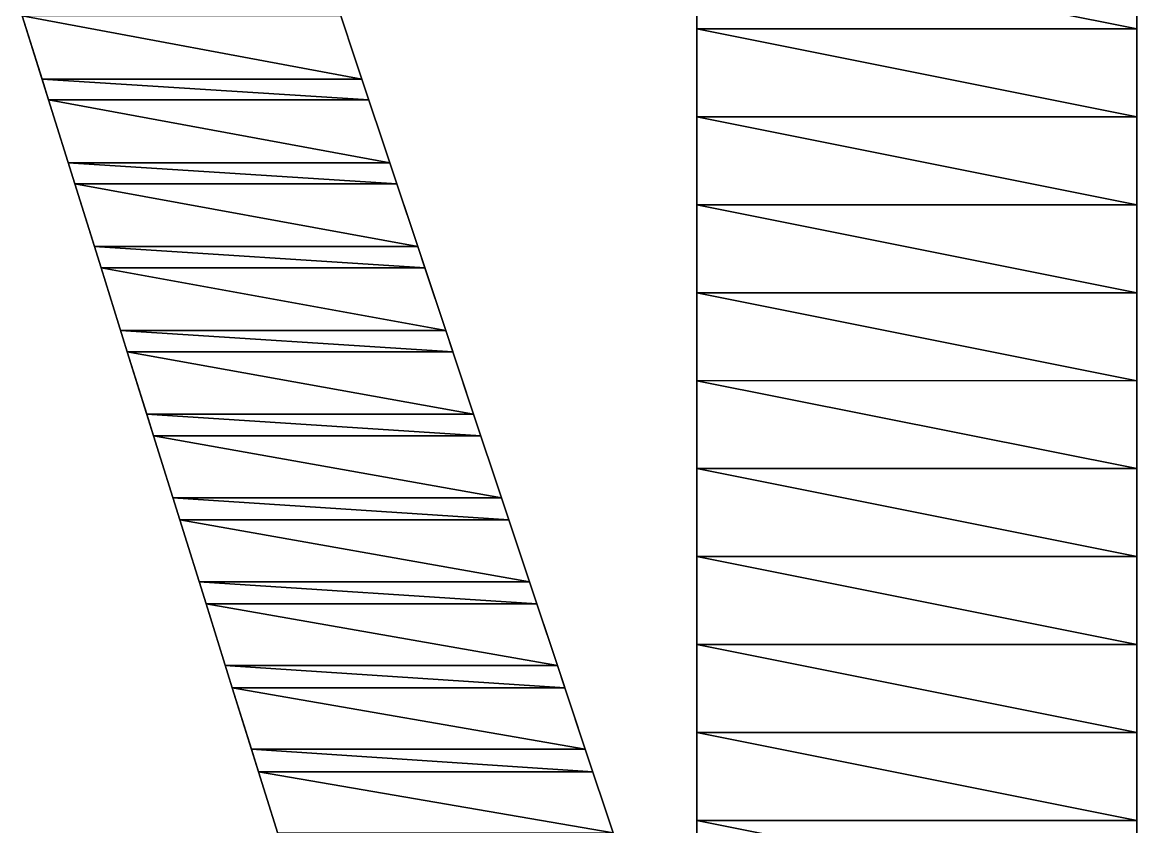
# Model space of a CAD drawing. Header units: metres. Extents: x -339 to -255, y -236 to -200.
# Drawn here: x -316.67 to -304, y -227.07 to -217.93 of the extents above; entities that cross this region are included whole.
import ezdxf

# ---------------------------------------------------------------- set-up
doc = ezdxf.new("R2010")
doc.units = ezdxf.units.M

msp = doc.modelspace()

# ---------------------------------------------------------------- linework, layer by layer
for points in [[(-309, -217, -346.41016), (-304, -218, -346.41016), (-304, -217, -346.41016), (-303.9999, -216.9999, -346.41006)], [(-309, -217, -366.41016), (-304, -218, -366.41016), (-304, -217, -366.41016), (-303.9999, -216.9999, -366.41006)], [(-309, -217, -366.41016), (-309, -218, -366.41016), (-309, -217, -346.41016), (-308.9999, -216.9999, -346.41006)], [(-309, -218, -366.41016), (-309, -217, -366.41016), (-309, -217, -346.41016), (-308.9999, -216.9999, -346.41006)], [(-304, -218, -346.41016), (-309, -217, -346.41016), (-309, -218, -346.41016), (-308.9999, -217.9999, -346.41006)], [(-304, -218, -366.41016), (-309, -217, -366.41016), (-309, -218, -366.41016), (-308.9999, -217.9999, -366.41006)], [(-309, -217, -346.41016), (-309, -218, -346.41016), (-309, -218, -366.41016), (-308.9999, -217.9999, -366.41006)], [(-309, -218, -346.41016), (-309, -217, -346.41016), (-309, -218, -346.41016), (-308.9999, -217.9999, -346.41006)], [(-304, -218, -366.41016), (-304, -218, -346.41016), (-304, -217, -366.41016), (-303.9999, -216.9999, -366.41006)], [(-304, -218, -346.41016), (-304, -217, -366.41016), (-304, -217, -346.41016), (-303.9999, -216.9999, -346.41006)], [(-304, -217, -366.41016), (-304, -218, -346.41016), (-304, -218, -366.41016), (-303.9999, -217.9999, -366.41006)], [(-304, -217, -346.41016), (-304, -217, -346.41016), (-304, -218, -346.41016), (-303.9999, -217.9999, -346.41006)], [(-312.80954, -218.57143, -346.41016), (-313.12698, -217.61905, -346.41016), (-313.12698, -217.61905, -366.41016), (-313.1269, -217.61894, -366.41006)], [(-313.12698, -217.61905, -346.41016), (-312.80954, -218.57143, -346.41016), (-313.12698, -217.61905, -346.41016), (-313.1269, -217.61894, -346.41006)], [(-312.80954, -218.57143, -366.41016), (-313.12698, -217.61905, -366.41016), (-312.80954, -218.57143, -346.41016), (-312.80945, -218.57132, -346.41006)], [(-313.12698, -217.61905, -366.41016), (-312.80954, -218.57143, -366.41016), (-312.80954, -218.57143, -346.41016), (-312.80945, -218.57132, -346.41006)], [(-316.67163, -217.85074, -346.41016), (-312.80954, -218.57143, -346.41016), (-313.04977, -217.85074, -346.41016), (-313.04968, -217.85063, -346.41006)], [(-316.67163, -217.85074, -366.41016), (-312.80954, -218.57143, -366.41016), (-313.04977, -217.85074, -366.41016), (-313.04968, -217.85063, -366.41006)], [(-316.67163, -217.85074, -366.41016), (-316.37314, -218.80597, -366.41016), (-316.67163, -217.85074, -346.41016), (-316.67154, -217.85063, -346.41006)], [(-316.37314, -218.80597, -366.41016), (-316.67163, -217.85074, -366.41016), (-316.67163, -217.85074, -346.41016), (-316.67154, -217.85063, -346.41006)], [(-312.80954, -218.57143, -346.41016), (-316.67163, -217.85074, -346.41016), (-316.4464, -218.57143, -346.41016), (-316.44632, -218.57132, -346.41006)], [(-312.80954, -218.57143, -366.41016), (-316.67163, -217.85074, -366.41016), (-316.4464, -218.57143, -366.41016), (-316.44632, -218.57132, -366.41006)], [(-316.67163, -217.85074, -346.41016), (-316.37314, -218.80597, -346.41016), (-316.37314, -218.80597, -366.41016), (-316.37305, -218.80586, -366.41006)], [(-316.37314, -218.80597, -346.41016), (-316.67163, -217.85074, -346.41016), (-316.37314, -218.80597, -346.41016), (-316.37305, -218.80586, -346.41006)], [(-309, -218, -346.41016), (-304, -219, -346.41016), (-304, -218, -346.41016), (-303.9999, -217.9999, -346.41006)], [(-309, -218, -366.41016), (-304, -219, -366.41016), (-304, -218, -366.41016), (-303.9999, -217.9999, -366.41006)], [(-309, -218, -346.41016), (-309, -218, -366.41016), (-309, -218, -346.41016), (-308.9999, -217.9999, -346.41006)], [(-309, -219, -366.41016), (-309, -218, -346.41016), (-309, -218, -366.41016), (-308.9999, -217.9999, -366.41006)], [(-309, -219, -346.41016), (-309, -219, -346.41016), (-309, -218, -346.41016), (-308.9999, -217.9999, -346.41006)], [(-304, -219, -346.41016), (-309, -218, -346.41016), (-309, -219, -346.41016), (-308.9999, -218.9999, -346.41006)], [(-304, -219, -366.41016), (-309, -218, -366.41016), (-309, -219, -366.41016), (-308.9999, -218.9999, -366.41006)], [(-309, -218, -366.41016), (-309, -218, -346.41016), (-309, -219, -366.41016), (-308.9999, -218.9999, -366.41006)], [(-309, -218, -346.41016), (-309, -219, -366.41016), (-309, -219, -346.41016), (-308.9999, -218.9999, -346.41006)], [(-304, -219, -346.41016), (-304, -218, -346.41016), (-304, -218, -366.41016), (-303.9999, -217.9999, -366.41006)], [(-304, -218, -346.41016), (-304, -219, -346.41016), (-304, -218, -346.41016), (-303.9999, -217.9999, -346.41006)], [(-304, -218, -346.41016), (-304, -218, -366.41016), (-304, -218, -346.41016), (-303.9999, -217.9999, -346.41006)], [(-304, -219, -366.41016), (-304, -218, -366.41016), (-304, -219, -346.41016), (-303.9999, -218.9999, -346.41006)], [(-304, -218, -366.41016), (-304, -219, -366.41016), (-304, -219, -346.41016), (-303.9999, -218.9999, -346.41006)], [(-316.4464, -218.57143, -346.41016), (-312.73135, -218.80597, -346.41016), (-312.80954, -218.57143, -346.41016), (-312.80945, -218.57132, -346.41006)], [(-316.4464, -218.57143, -366.41016), (-312.73135, -218.80597, -366.41016), (-312.80954, -218.57143, -366.41016), (-312.80945, -218.57132, -366.41006)], [(-312.73135, -218.80597, -346.41016), (-316.4464, -218.57143, -346.41016), (-316.37314, -218.80597, -346.41016), (-316.37305, -218.80586, -346.41006)], [(-312.73135, -218.80597, -366.41016), (-316.4464, -218.57143, -366.41016), (-316.37314, -218.80597, -366.41016), (-316.37305, -218.80586, -366.41006)], [(-312.49207, -219.5238, -366.41016), (-312.49207, -219.5238, -346.41016), (-312.80954, -218.57143, -366.41016), (-312.80945, -218.57132, -366.41006)], [(-312.49207, -219.5238, -346.41016), (-312.80954, -218.57143, -366.41016), (-312.80954, -218.57143, -346.41016), (-312.80945, -218.57132, -346.41006)], [(-312.80954, -218.57143, -346.41016), (-312.80954, -218.57143, -346.41016), (-312.80954, -218.57143, -366.41016), (-312.80945, -218.57132, -366.41006)], [(-312.80954, -218.57143, -366.41016), (-312.49207, -219.5238, -346.41016), (-312.49207, -219.5238, -366.41016), (-312.49197, -219.5237, -366.41006)], [(-312.80954, -218.57143, -346.41016), (-312.80954, -218.57143, -346.41016), (-312.49207, -219.5238, -346.41016), (-312.49197, -219.5237, -346.41006)], [(-316.37314, -218.80597, -346.41016), (-312.49207, -219.5238, -346.41016), (-312.73135, -218.80597, -346.41016), (-312.73126, -218.80586, -346.41006)], [(-316.37314, -218.80597, -366.41016), (-312.49207, -219.5238, -366.41016), (-312.73135, -218.80597, -366.41016), (-312.73126, -218.80586, -366.41006)], [(-316.37314, -218.80597, -346.41016), (-316.37314, -218.80597, -366.41016), (-316.37314, -218.80597, -346.41016), (-316.37305, -218.80586, -346.41006)], [(-316.07462, -219.76118, -366.41016), (-316.37314, -218.80597, -346.41016), (-316.37314, -218.80597, -366.41016), (-316.37305, -218.80586, -366.41006)], [(-316.07462, -219.76118, -346.41016), (-316.07462, -219.76118, -346.41016), (-316.37314, -218.80597, -346.41016), (-316.37305, -218.80586, -346.41006)], [(-312.49207, -219.5238, -346.41016), (-316.37314, -218.80597, -346.41016), (-316.1488, -219.5238, -346.41016), (-316.1487, -219.5237, -346.41006)], [(-312.49207, -219.5238, -366.41016), (-316.37314, -218.80597, -366.41016), (-316.1488, -219.5238, -366.41016), (-316.1487, -219.5237, -366.41006)], [(-316.37314, -218.80597, -366.41016), (-316.37314, -218.80597, -346.41016), (-316.07462, -219.76118, -366.41016), (-316.07452, -219.76108, -366.41006)], [(-316.37314, -218.80597, -346.41016), (-316.07462, -219.76118, -366.41016), (-316.07462, -219.76118, -346.41016), (-316.07452, -219.76108, -346.41006)], [(-309, -219, -346.41016), (-304, -220, -346.41016), (-304, -219, -346.41016), (-303.9999, -218.9999, -346.41006)], [(-309, -219, -366.41016), (-304, -220, -366.41016), (-304, -219, -366.41016), (-303.9999, -218.9999, -366.41006)], [(-309, -219, -346.41016), (-309, -219, -346.41016), (-309, -219, -366.41016), (-308.9999, -218.9999, -366.41006)], [(-309, -219, -366.41016), (-309, -220, -366.41016), (-309, -219, -346.41016), (-308.9999, -218.9999, -346.41006)], [(-309, -220, -366.41016), (-309, -219, -366.41016), (-309, -219, -346.41016), (-308.9999, -218.9999, -346.41006)], [(-304, -220, -346.41016), (-309, -219, -346.41016), (-309, -220, -346.41016), (-308.9999, -219.9999, -346.41006)], [(-304, -220, -366.41016), (-309, -219, -366.41016), (-309, -220, -366.41016), (-308.9999, -219.9999, -366.41006)], [(-309, -219, -346.41016), (-309, -220, -346.41016), (-309, -220, -366.41016), (-308.9999, -219.9999, -366.41006)], [(-309, -220, -346.41016), (-309, -219, -346.41016), (-309, -220, -346.41016), (-308.9999, -219.9999, -346.41006)], [(-304, -220, -366.41016), (-304, -220, -346.41016), (-304, -219, -366.41016), (-303.9999, -218.9999, -366.41006)], [(-304, -220, -346.41016), (-304, -219, -366.41016), (-304, -219, -346.41016), (-303.9999, -218.9999, -346.41006)], [(-304, -219, -346.41016), (-304, -219, -346.41016), (-304, -219, -366.41016), (-303.9999, -218.9999, -366.41006)], [(-304, -219, -366.41016), (-304, -220, -346.41016), (-304, -220, -366.41016), (-303.9999, -219.9999, -366.41006)], [(-304, -219, -346.41016), (-304, -219, -346.41016), (-304, -220, -346.41016), (-303.9999, -219.9999, -346.41006)], [(-316.1488, -219.5238, -346.41016), (-312.41293, -219.76118, -346.41016), (-312.49207, -219.5238, -346.41016), (-312.49197, -219.5237, -346.41006)], [(-316.1488, -219.5238, -366.41016), (-312.41293, -219.76118, -366.41016), (-312.49207, -219.5238, -366.41016), (-312.49197, -219.5237, -366.41006)], [(-312.41293, -219.76118, -346.41016), (-316.1488, -219.5238, -346.41016), (-316.07462, -219.76118, -346.41016), (-316.07452, -219.76108, -346.41006)], [(-312.41293, -219.76118, -366.41016), (-316.1488, -219.5238, -366.41016), (-316.07462, -219.76118, -366.41016), (-316.07452, -219.76108, -366.41006)], [(-312.17462, -220.4762, -346.41016), (-312.49207, -219.5238, -346.41016), (-312.49207, -219.5238, -366.41016), (-312.49197, -219.5237, -366.41006)], [(-312.49207, -219.5238, -346.41016), (-312.17462, -220.4762, -346.41016), (-312.49207, -219.5238, -346.41016), (-312.49197, -219.5237, -346.41006)], [(-312.49207, -219.5238, -346.41016), (-312.49207, -219.5238, -366.41016), (-312.49207, -219.5238, -346.41016), (-312.49197, -219.5237, -346.41006)], [(-312.17462, -220.4762, -366.41016), (-312.49207, -219.5238, -366.41016), (-312.17462, -220.4762, -346.41016), (-312.17453, -220.47609, -346.41006)], [(-312.49207, -219.5238, -366.41016), (-312.17462, -220.4762, -366.41016), (-312.17462, -220.4762, -346.41016), (-312.17453, -220.47609, -346.41006)], [(-316.07462, -219.76118, -346.41016), (-312.17462, -220.4762, -346.41016), (-312.41293, -219.76118, -346.41016), (-312.41284, -219.76108, -346.41006)], [(-316.07462, -219.76118, -366.41016), (-312.17462, -220.4762, -366.41016), (-312.41293, -219.76118, -366.41016), (-312.41284, -219.76108, -366.41006)], [(-316.07462, -219.76118, -346.41016), (-316.07462, -219.76118, -346.41016), (-316.07462, -219.76118, -366.41016), (-316.07452, -219.76108, -366.41006)], [(-316.07462, -219.76118, -366.41016), (-315.77612, -220.7164, -366.41016), (-316.07462, -219.76118, -346.41016), (-316.07452, -219.76108, -346.41006)], [(-315.77612, -220.7164, -366.41016), (-316.07462, -219.76118, -366.41016), (-316.07462, -219.76118, -346.41016), (-316.07452, -219.76108, -346.41006)], [(-312.17462, -220.4762, -346.41016), (-316.07462, -219.76118, -346.41016), (-315.8512, -220.4762, -346.41016), (-315.8511, -220.47609, -346.41006)], [(-312.17462, -220.4762, -366.41016), (-316.07462, -219.76118, -366.41016), (-315.8512, -220.4762, -366.41016), (-315.8511, -220.47609, -366.41006)], [(-316.07462, -219.76118, -346.41016), (-315.77612, -220.7164, -346.41016), (-315.77612, -220.7164, -366.41016), (-315.77603, -220.7163, -366.41006)], [(-315.77612, -220.7164, -346.41016), (-316.07462, -219.76118, -346.41016), (-315.77612, -220.7164, -346.41016), (-315.77603, -220.7163, -346.41006)], [(-309, -220, -346.41016), (-304, -221, -346.41016), (-304, -220, -346.41016), (-303.9999, -219.9999, -346.41006)], [(-309, -220, -366.41016), (-304, -221, -366.41016), (-304, -220, -366.41016), (-303.9999, -219.9999, -366.41006)], [(-309, -220, -346.41016), (-309, -220, -366.41016), (-309, -220, -346.41016), (-308.9999, -219.9999, -346.41006)], [(-309, -221, -366.41016), (-309, -220, -346.41016), (-309, -220, -366.41016), (-308.9999, -219.9999, -366.41006)], [(-309, -221, -346.41016), (-309, -221, -346.41016), (-309, -220, -346.41016), (-308.9999, -219.9999, -346.41006)], [(-304, -221, -346.41016), (-309, -220, -346.41016), (-309, -221, -346.41016), (-308.9999, -220.9999, -346.41006)], [(-304, -221, -366.41016), (-309, -220, -366.41016), (-309, -221, -366.41016), (-308.9999, -220.9999, -366.41006)], [(-309, -220, -366.41016), (-309, -220, -346.41016), (-309, -221, -366.41016), (-308.9999, -220.9999, -366.41006)], [(-309, -220, -346.41016), (-309, -221, -366.41016), (-309, -221, -346.41016), (-308.9999, -220.9999, -346.41006)], [(-304, -221, -346.41016), (-304, -220, -346.41016), (-304, -220, -366.41016), (-303.9999, -219.9999, -366.41006)], [(-304, -220, -346.41016), (-304, -221, -346.41016), (-304, -220, -346.41016), (-303.9999, -219.9999, -346.41006)], [(-304, -220, -346.41016), (-304, -220, -366.41016), (-304, -220, -346.41016), (-303.9999, -219.9999, -346.41006)], [(-304, -221, -366.41016), (-304, -220, -366.41016), (-304, -221, -346.41016), (-303.9999, -220.9999, -346.41006)], [(-304, -220, -366.41016), (-304, -221, -366.41016), (-304, -221, -346.41016), (-303.9999, -220.9999, -346.41006)], [(-315.8512, -220.4762, -346.41016), (-312.09454, -220.7164, -346.41016), (-312.17462, -220.4762, -346.41016), (-312.17453, -220.47609, -346.41006)], [(-315.8512, -220.4762, -366.41016), (-312.09454, -220.7164, -366.41016), (-312.17462, -220.4762, -366.41016), (-312.17453, -220.47609, -366.41006)], [(-312.09454, -220.7164, -346.41016), (-315.8512, -220.4762, -346.41016), (-315.77612, -220.7164, -346.41016), (-315.77603, -220.7163, -346.41006)], [(-312.09454, -220.7164, -366.41016), (-315.8512, -220.4762, -366.41016), (-315.77612, -220.7164, -366.41016), (-315.77603, -220.7163, -366.41006)], [(-311.85715, -221.42857, -366.41016), (-311.85715, -221.42857, -346.41016), (-312.17462, -220.4762, -366.41016), (-312.17453, -220.47609, -366.41006)], [(-311.85715, -221.42857, -346.41016), (-312.17462, -220.4762, -366.41016), (-312.17462, -220.4762, -346.41016), (-312.17453, -220.47609, -346.41006)], [(-312.17462, -220.4762, -346.41016), (-312.17462, -220.4762, -346.41016), (-312.17462, -220.4762, -366.41016), (-312.17453, -220.47609, -366.41006)], [(-312.17462, -220.4762, -366.41016), (-311.85715, -221.42857, -346.41016), (-311.85715, -221.42857, -366.41016), (-311.85706, -221.42847, -366.41006)], [(-312.17462, -220.4762, -346.41016), (-312.17462, -220.4762, -346.41016), (-311.85715, -221.42857, -346.41016), (-311.85706, -221.42847, -346.41006)], [(-315.77612, -220.7164, -346.41016), (-311.85715, -221.42857, -346.41016), (-312.09454, -220.7164, -346.41016), (-312.09445, -220.7163, -346.41006)], [(-315.77612, -220.7164, -366.41016), (-311.85715, -221.42857, -366.41016), (-312.09454, -220.7164, -366.41016), (-312.09445, -220.7163, -366.41006)], [(-315.77612, -220.7164, -346.41016), (-315.77612, -220.7164, -366.41016), (-315.77612, -220.7164, -346.41016), (-315.77603, -220.7163, -346.41006)], [(-315.4776, -221.67163, -366.41016), (-315.77612, -220.7164, -346.41016), (-315.77612, -220.7164, -366.41016), (-315.77603, -220.7163, -366.41006)], [(-315.4776, -221.67163, -346.41016), (-315.4776, -221.67163, -346.41016), (-315.77612, -220.7164, -346.41016), (-315.77603, -220.7163, -346.41006)], [(-311.85715, -221.42857, -346.41016), (-315.77612, -220.7164, -346.41016), (-315.55356, -221.42857, -346.41016), (-315.55347, -221.42847, -346.41006)], [(-311.85715, -221.42857, -366.41016), (-315.77612, -220.7164, -366.41016), (-315.55356, -221.42857, -366.41016), (-315.55347, -221.42847, -366.41006)], [(-315.77612, -220.7164, -366.41016), (-315.77612, -220.7164, -346.41016), (-315.4776, -221.67163, -366.41016), (-315.4775, -221.67152, -366.41006)], [(-315.77612, -220.7164, -346.41016), (-315.4776, -221.67163, -366.41016), (-315.4776, -221.67163, -346.41016), (-315.4775, -221.67152, -346.41006)], [(-309, -221, -346.41016), (-304, -222, -346.41016), (-304, -221, -346.41016), (-303.9999, -220.9999, -346.41006)], [(-309, -221, -366.41016), (-304, -222, -366.41016), (-304, -221, -366.41016), (-303.9999, -220.9999, -366.41006)], [(-309, -221, -346.41016), (-309, -221, -346.41016), (-309, -221, -366.41016), (-308.9999, -220.9999, -366.41006)], [(-309, -221, -366.41016), (-309, -222, -366.41016), (-309, -221, -346.41016), (-308.9999, -220.9999, -346.41006)], [(-309, -222, -366.41016), (-309, -221, -366.41016), (-309, -221, -346.41016), (-308.9999, -220.9999, -346.41006)], [(-304, -222, -346.41016), (-309, -221, -346.41016), (-309, -222, -346.41016), (-308.9999, -221.9999, -346.41006)], [(-304, -222, -366.41016), (-309, -221, -366.41016), (-309, -222, -366.41016), (-308.9999, -221.9999, -366.41006)], [(-309, -221, -346.41016), (-309, -222, -346.41016), (-309, -222, -366.41016), (-308.9999, -221.9999, -366.41006)], [(-309, -222, -346.41016), (-309, -221, -346.41016), (-309, -222, -346.41016), (-308.9999, -221.9999, -346.41006)], [(-304, -222, -366.41016), (-304, -222, -346.41016), (-304, -221, -366.41016), (-303.9999, -220.9999, -366.41006)], [(-304, -222, -346.41016), (-304, -221, -366.41016), (-304, -221, -346.41016), (-303.9999, -220.9999, -346.41006)], [(-304, -221, -346.41016), (-304, -221, -346.41016), (-304, -221, -366.41016), (-303.9999, -220.9999, -366.41006)], [(-304, -221, -366.41016), (-304, -222, -346.41016), (-304, -222, -366.41016), (-303.9999, -221.9999, -366.41006)], [(-304, -221, -346.41016), (-304, -221, -346.41016), (-304, -222, -346.41016), (-303.9999, -221.9999, -346.41006)], [(-315.55356, -221.42857, -346.41016), (-311.77612, -221.67163, -346.41016), (-311.85715, -221.42857, -346.41016), (-311.85706, -221.42847, -346.41006)], [(-315.55356, -221.42857, -366.41016), (-311.77612, -221.67163, -366.41016), (-311.85715, -221.42857, -366.41016), (-311.85706, -221.42847, -366.41006)], [(-311.77612, -221.67163, -346.41016), (-315.55356, -221.42857, -346.41016), (-315.4776, -221.67163, -346.41016), (-315.4775, -221.67152, -346.41006)], [(-311.77612, -221.67163, -366.41016), (-315.55356, -221.42857, -366.41016), (-315.4776, -221.67163, -366.41016), (-315.4775, -221.67152, -366.41006)], [(-311.53967, -222.38095, -346.41016), (-311.85715, -221.42857, -346.41016), (-311.85715, -221.42857, -366.41016), (-311.85706, -221.42847, -366.41006)], [(-311.85715, -221.42857, -346.41016), (-311.53967, -222.38095, -346.41016), (-311.85715, -221.42857, -346.41016), (-311.85706, -221.42847, -346.41006)], [(-311.85715, -221.42857, -346.41016), (-311.85715, -221.42857, -366.41016), (-311.85715, -221.42857, -346.41016), (-311.85706, -221.42847, -346.41006)], [(-311.53967, -222.38095, -366.41016), (-311.85715, -221.42857, -366.41016), (-311.53967, -222.38095, -346.41016), (-311.53958, -222.38084, -346.41006)], [(-311.85715, -221.42857, -366.41016), (-311.53967, -222.38095, -366.41016), (-311.53967, -222.38095, -346.41016), (-311.53958, -222.38084, -346.41006)], [(-315.4776, -221.67163, -346.41016), (-311.53967, -222.38095, -346.41016), (-311.77612, -221.67163, -346.41016), (-311.77603, -221.67152, -346.41006)], [(-315.4776, -221.67163, -366.41016), (-311.53967, -222.38095, -366.41016), (-311.77612, -221.67163, -366.41016), (-311.77603, -221.67152, -366.41006)], [(-315.4776, -221.67163, -346.41016), (-315.4776, -221.67163, -346.41016), (-315.4776, -221.67163, -366.41016), (-315.4775, -221.67152, -366.41006)], [(-315.4776, -221.67163, -366.41016), (-315.1791, -222.62686, -366.41016), (-315.4776, -221.67163, -346.41016), (-315.4775, -221.67152, -346.41006)], [(-315.1791, -222.62686, -366.41016), (-315.4776, -221.67163, -366.41016), (-315.4776, -221.67163, -346.41016), (-315.4775, -221.67152, -346.41006)], [(-311.53967, -222.38095, -346.41016), (-315.4776, -221.67163, -346.41016), (-315.25595, -222.38095, -346.41016), (-315.25586, -222.38084, -346.41006)], [(-311.53967, -222.38095, -366.41016), (-315.4776, -221.67163, -366.41016), (-315.25595, -222.38095, -366.41016), (-315.25586, -222.38084, -366.41006)], [(-315.4776, -221.67163, -346.41016), (-315.1791, -222.62686, -346.41016), (-315.1791, -222.62686, -366.41016), (-315.17902, -222.62675, -366.41006)], [(-315.1791, -222.62686, -346.41016), (-315.4776, -221.67163, -346.41016), (-315.1791, -222.62686, -346.41016), (-315.17902, -222.62675, -346.41006)], [(-309, -222, -346.41016), (-304, -223, -346.41016), (-304, -222, -346.41016), (-303.9999, -221.9999, -346.41006)], [(-309, -222, -366.41016), (-304, -223, -366.41016), (-304, -222, -366.41016), (-303.9999, -221.9999, -366.41006)], [(-309, -222, -346.41016), (-309, -222, -366.41016), (-309, -222, -346.41016), (-308.9999, -221.9999, -346.41006)], [(-309, -223, -366.41016), (-309, -222, -346.41016), (-309, -222, -366.41016), (-308.9999, -221.9999, -366.41006)], [(-309, -223, -346.41016), (-309, -223, -346.41016), (-309, -222, -346.41016), (-308.9999, -221.9999, -346.41006)], [(-304, -223, -346.41016), (-309, -222, -346.41016), (-309, -223, -346.41016), (-308.9999, -222.9999, -346.41006)], [(-304, -223, -366.41016), (-309, -222, -366.41016), (-309, -223, -366.41016), (-308.9999, -222.9999, -366.41006)], [(-309, -222, -366.41016), (-309, -222, -346.41016), (-309, -223, -366.41016), (-308.9999, -222.9999, -366.41006)], [(-309, -222, -346.41016), (-309, -223, -366.41016), (-309, -223, -346.41016), (-308.9999, -222.9999, -346.41006)], [(-304, -223, -346.41016), (-304, -222, -346.41016), (-304, -222, -366.41016), (-303.9999, -221.9999, -366.41006)], [(-304, -222, -346.41016), (-304, -223, -346.41016), (-304, -222, -346.41016), (-303.9999, -221.9999, -346.41006)], [(-304, -222, -346.41016), (-304, -222, -366.41016), (-304, -222, -346.41016), (-303.9999, -221.9999, -346.41006)], [(-304, -223, -366.41016), (-304, -222, -366.41016), (-304, -223, -346.41016), (-303.9999, -222.9999, -346.41006)], [(-304, -222, -366.41016), (-304, -223, -366.41016), (-304, -223, -346.41016), (-303.9999, -222.9999, -346.41006)], [(-315.25595, -222.38095, -346.41016), (-311.45773, -222.62686, -346.41016), (-311.53967, -222.38095, -346.41016), (-311.53958, -222.38084, -346.41006)], [(-315.25595, -222.38095, -366.41016), (-311.45773, -222.62686, -366.41016), (-311.53967, -222.38095, -366.41016), (-311.53958, -222.38084, -366.41006)], [(-311.45773, -222.62686, -346.41016), (-315.25595, -222.38095, -346.41016), (-315.1791, -222.62686, -346.41016), (-315.17902, -222.62675, -346.41006)], [(-311.45773, -222.62686, -366.41016), (-315.25595, -222.38095, -366.41016), (-315.1791, -222.62686, -366.41016), (-315.17902, -222.62675, -366.41006)], [(-311.22223, -223.33333, -366.41016), (-311.22223, -223.33333, -346.41016), (-311.53967, -222.38095, -366.41016), (-311.53958, -222.38084, -366.41006)], [(-311.22223, -223.33333, -346.41016), (-311.53967, -222.38095, -366.41016), (-311.53967, -222.38095, -346.41016), (-311.53958, -222.38084, -346.41006)], [(-311.53967, -222.38095, -346.41016), (-311.53967, -222.38095, -346.41016), (-311.53967, -222.38095, -366.41016), (-311.53958, -222.38084, -366.41006)], [(-311.53967, -222.38095, -366.41016), (-311.22223, -223.33333, -346.41016), (-311.22223, -223.33333, -366.41016), (-311.22214, -223.33322, -366.41006)], [(-311.53967, -222.38095, -346.41016), (-311.53967, -222.38095, -346.41016), (-311.22223, -223.33333, -346.41016), (-311.22214, -223.33322, -346.41006)], [(-315.1791, -222.62686, -346.41016), (-311.22223, -223.33333, -346.41016), (-311.45773, -222.62686, -346.41016), (-311.45764, -222.62675, -346.41006)], [(-315.1791, -222.62686, -366.41016), (-311.22223, -223.33333, -366.41016), (-311.45773, -222.62686, -366.41016), (-311.45764, -222.62675, -366.41006)], [(-315.1791, -222.62686, -346.41016), (-315.1791, -222.62686, -366.41016), (-315.1791, -222.62686, -346.41016), (-315.17902, -222.62675, -346.41006)], [(-314.88058, -223.58208, -366.41016), (-315.1791, -222.62686, -346.41016), (-315.1791, -222.62686, -366.41016), (-315.17902, -222.62675, -366.41006)], [(-314.88058, -223.58208, -346.41016), (-314.88058, -223.58208, -346.41016), (-315.1791, -222.62686, -346.41016), (-315.17902, -222.62675, -346.41006)], [(-311.22223, -223.33333, -346.41016), (-315.1791, -222.62686, -346.41016), (-314.9583, -223.33333, -346.41016), (-314.95822, -223.33322, -346.41006)], [(-311.22223, -223.33333, -366.41016), (-315.1791, -222.62686, -366.41016), (-314.9583, -223.33333, -366.41016), (-314.95822, -223.33322, -366.41006)], [(-315.1791, -222.62686, -366.41016), (-315.1791, -222.62686, -346.41016), (-314.88058, -223.58208, -366.41016), (-314.8805, -223.58197, -366.41006)], [(-315.1791, -222.62686, -346.41016), (-314.88058, -223.58208, -366.41016), (-314.88058, -223.58208, -346.41016), (-314.8805, -223.58197, -346.41006)], [(-309, -223, -346.41016), (-304, -224, -346.41016), (-304, -223, -346.41016), (-303.9999, -222.9999, -346.41006)], [(-309, -223, -366.41016), (-304, -224, -366.41016), (-304, -223, -366.41016), (-303.9999, -222.9999, -366.41006)], [(-309, -223, -346.41016), (-309, -223, -346.41016), (-309, -223, -366.41016), (-308.9999, -222.9999, -366.41006)], [(-309, -223, -366.41016), (-309, -224, -366.41016), (-309, -223, -346.41016), (-308.9999, -222.9999, -346.41006)], [(-309, -224, -366.41016), (-309, -223, -366.41016), (-309, -223, -346.41016), (-308.9999, -222.9999, -346.41006)], [(-304, -224, -346.41016), (-309, -223, -346.41016), (-309, -224, -346.41016), (-308.9999, -223.9999, -346.41006)], [(-304, -224, -366.41016), (-309, -223, -366.41016), (-309, -224, -366.41016), (-308.9999, -223.9999, -366.41006)], [(-309, -223, -346.41016), (-309, -224, -346.41016), (-309, -224, -366.41016), (-308.9999, -223.9999, -366.41006)], [(-309, -224, -346.41016), (-309, -223, -346.41016), (-309, -224, -346.41016), (-308.9999, -223.9999, -346.41006)], [(-304, -224, -366.41016), (-304, -224, -346.41016), (-304, -223, -366.41016), (-303.9999, -222.9999, -366.41006)], [(-304, -224, -346.41016), (-304, -223, -366.41016), (-304, -223, -346.41016), (-303.9999, -222.9999, -346.41006)], [(-304, -223, -346.41016), (-304, -223, -346.41016), (-304, -223, -366.41016), (-303.9999, -222.9999, -366.41006)], [(-304, -223, -366.41016), (-304, -224, -346.41016), (-304, -224, -366.41016), (-303.9999, -223.9999, -366.41006)], [(-304, -223, -346.41016), (-304, -223, -346.41016), (-304, -224, -346.41016), (-303.9999, -223.9999, -346.41006)], [(-314.9583, -223.33333, -346.41016), (-311.1393, -223.58208, -346.41016), (-311.22223, -223.33333, -346.41016), (-311.22214, -223.33322, -346.41006)], [(-314.9583, -223.33333, -366.41016), (-311.1393, -223.58208, -366.41016), (-311.22223, -223.33333, -366.41016), (-311.22214, -223.33322, -366.41006)], [(-311.1393, -223.58208, -346.41016), (-314.9583, -223.33333, -346.41016), (-314.88058, -223.58208, -346.41016), (-314.8805, -223.58197, -346.41006)], [(-311.1393, -223.58208, -366.41016), (-314.9583, -223.33333, -366.41016), (-314.88058, -223.58208, -366.41016), (-314.8805, -223.58197, -366.41006)], [(-310.90475, -224.2857, -346.41016), (-311.22223, -223.33333, -346.41016), (-311.22223, -223.33333, -366.41016), (-311.22214, -223.33322, -366.41006)], [(-311.22223, -223.33333, -346.41016), (-310.90475, -224.2857, -346.41016), (-311.22223, -223.33333, -346.41016), (-311.22214, -223.33322, -346.41006)], [(-311.22223, -223.33333, -346.41016), (-311.22223, -223.33333, -366.41016), (-311.22223, -223.33333, -346.41016), (-311.22214, -223.33322, -346.41006)], [(-310.90475, -224.2857, -366.41016), (-311.22223, -223.33333, -366.41016), (-310.90475, -224.2857, -346.41016), (-310.90466, -224.2856, -346.41006)], [(-311.22223, -223.33333, -366.41016), (-310.90475, -224.2857, -366.41016), (-310.90475, -224.2857, -346.41016), (-310.90466, -224.2856, -346.41006)], [(-314.88058, -223.58208, -346.41016), (-310.90475, -224.2857, -346.41016), (-311.1393, -223.58208, -346.41016), (-311.13922, -223.58197, -346.41006)], [(-314.88058, -223.58208, -366.41016), (-310.90475, -224.2857, -366.41016), (-311.1393, -223.58208, -366.41016), (-311.13922, -223.58197, -366.41006)], [(-314.88058, -223.58208, -346.41016), (-314.88058, -223.58208, -346.41016), (-314.88058, -223.58208, -366.41016), (-314.8805, -223.58197, -366.41006)], [(-314.88058, -223.58208, -366.41016), (-314.5821, -224.5373, -366.41016), (-314.88058, -223.58208, -346.41016), (-314.8805, -223.58197, -346.41006)], [(-314.5821, -224.5373, -366.41016), (-314.88058, -223.58208, -366.41016), (-314.88058, -223.58208, -346.41016), (-314.8805, -223.58197, -346.41006)], [(-310.90475, -224.2857, -346.41016), (-314.88058, -223.58208, -346.41016), (-314.6607, -224.2857, -346.41016), (-314.6606, -224.2856, -346.41006)], [(-310.90475, -224.2857, -366.41016), (-314.88058, -223.58208, -366.41016), (-314.6607, -224.2857, -366.41016), (-314.6606, -224.2856, -366.41006)], [(-314.88058, -223.58208, -346.41016), (-314.5821, -224.5373, -346.41016), (-314.5821, -224.5373, -366.41016), (-314.582, -224.53719, -366.41006)], [(-314.5821, -224.5373, -346.41016), (-314.88058, -223.58208, -346.41016), (-314.5821, -224.5373, -346.41016), (-314.582, -224.53719, -346.41006)], [(-309, -224, -346.41016), (-304, -225, -346.41016), (-304, -224, -346.41016), (-303.9999, -223.9999, -346.41006)], [(-309, -224, -366.41016), (-304, -225, -366.41016), (-304, -224, -366.41016), (-303.9999, -223.9999, -366.41006)], [(-309, -224, -346.41016), (-309, -224, -366.41016), (-309, -224, -346.41016), (-308.9999, -223.9999, -346.41006)], [(-309, -225, -366.41016), (-309, -224, -346.41016), (-309, -224, -366.41016), (-308.9999, -223.9999, -366.41006)], [(-309, -225, -346.41016), (-309, -225, -346.41016), (-309, -224, -346.41016), (-308.9999, -223.9999, -346.41006)], [(-304, -225, -346.41016), (-309, -224, -346.41016), (-309, -225, -346.41016), (-308.9999, -224.9999, -346.41006)], [(-304, -225, -366.41016), (-309, -224, -366.41016), (-309, -225, -366.41016), (-308.9999, -224.9999, -366.41006)], [(-309, -224, -366.41016), (-309, -224, -346.41016), (-309, -225, -366.41016), (-308.9999, -224.9999, -366.41006)], [(-309, -224, -346.41016), (-309, -225, -366.41016), (-309, -225, -346.41016), (-308.9999, -224.9999, -346.41006)], [(-304, -225, -346.41016), (-304, -224, -346.41016), (-304, -224, -366.41016), (-303.9999, -223.9999, -366.41006)], [(-304, -224, -346.41016), (-304, -225, -346.41016), (-304, -224, -346.41016), (-303.9999, -223.9999, -346.41006)], [(-304, -224, -346.41016), (-304, -224, -366.41016), (-304, -224, -346.41016), (-303.9999, -223.9999, -346.41006)], [(-304, -225, -366.41016), (-304, -224, -366.41016), (-304, -225, -346.41016), (-303.9999, -224.9999, -346.41006)], [(-304, -224, -366.41016), (-304, -225, -366.41016), (-304, -225, -346.41016), (-303.9999, -224.9999, -346.41006)], [(-314.6607, -224.2857, -346.41016), (-310.8209, -224.5373, -346.41016), (-310.90475, -224.2857, -346.41016), (-310.90466, -224.2856, -346.41006)], [(-314.6607, -224.2857, -366.41016), (-310.8209, -224.5373, -366.41016), (-310.90475, -224.2857, -366.41016), (-310.90466, -224.2856, -366.41006)], [(-310.8209, -224.5373, -346.41016), (-314.6607, -224.2857, -346.41016), (-314.5821, -224.5373, -346.41016), (-314.582, -224.53719, -346.41006)], [(-310.8209, -224.5373, -366.41016), (-314.6607, -224.2857, -366.41016), (-314.5821, -224.5373, -366.41016), (-314.582, -224.53719, -366.41006)], [(-310.5873, -225.2381, -366.41016), (-310.5873, -225.2381, -346.41016), (-310.90475, -224.2857, -366.41016), (-310.90466, -224.2856, -366.41006)], [(-310.5873, -225.2381, -346.41016), (-310.90475, -224.2857, -366.41016), (-310.90475, -224.2857, -346.41016), (-310.90466, -224.2856, -346.41006)], [(-310.90475, -224.2857, -346.41016), (-310.90475, -224.2857, -346.41016), (-310.90475, -224.2857, -366.41016), (-310.90466, -224.2856, -366.41006)], [(-310.90475, -224.2857, -366.41016), (-310.5873, -225.2381, -346.41016), (-310.5873, -225.2381, -366.41016), (-310.58722, -225.23799, -366.41006)], [(-310.90475, -224.2857, -346.41016), (-310.90475, -224.2857, -346.41016), (-310.5873, -225.2381, -346.41016), (-310.58722, -225.23799, -346.41006)], [(-314.5821, -224.5373, -346.41016), (-310.5873, -225.2381, -346.41016), (-310.8209, -224.5373, -346.41016), (-310.8208, -224.53719, -346.41006)], [(-314.5821, -224.5373, -366.41016), (-310.5873, -225.2381, -366.41016), (-310.8209, -224.5373, -366.41016), (-310.8208, -224.53719, -366.41006)], [(-314.5821, -224.5373, -346.41016), (-314.5821, -224.5373, -366.41016), (-314.5821, -224.5373, -346.41016), (-314.582, -224.53719, -346.41006)], [(-314.28357, -225.49252, -366.41016), (-314.5821, -224.5373, -346.41016), (-314.5821, -224.5373, -366.41016), (-314.582, -224.53719, -366.41006)], [(-314.28357, -225.49252, -346.41016), (-314.28357, -225.49252, -346.41016), (-314.5821, -224.5373, -346.41016), (-314.582, -224.53719, -346.41006)], [(-310.5873, -225.2381, -346.41016), (-314.5821, -224.5373, -346.41016), (-314.3631, -225.2381, -346.41016), (-314.363, -225.23799, -346.41006)], [(-310.5873, -225.2381, -366.41016), (-314.5821, -224.5373, -366.41016), (-314.3631, -225.2381, -366.41016), (-314.363, -225.23799, -366.41006)], [(-314.5821, -224.5373, -366.41016), (-314.5821, -224.5373, -346.41016), (-314.28357, -225.49252, -366.41016), (-314.28348, -225.49242, -366.41006)], [(-314.5821, -224.5373, -346.41016), (-314.28357, -225.49252, -366.41016), (-314.28357, -225.49252, -346.41016), (-314.28348, -225.49242, -346.41006)], [(-309, -225, -346.41016), (-304, -226, -346.41016), (-304, -225, -346.41016), (-303.9999, -224.9999, -346.41006)], [(-309, -225, -366.41016), (-304, -226, -366.41016), (-304, -225, -366.41016), (-303.9999, -224.9999, -366.41006)], [(-309, -225, -346.41016), (-309, -225, -346.41016), (-309, -225, -366.41016), (-308.9999, -224.9999, -366.41006)], [(-309, -225, -366.41016), (-309, -226, -366.41016), (-309, -225, -346.41016), (-308.9999, -224.9999, -346.41006)], [(-309, -226, -366.41016), (-309, -225, -366.41016), (-309, -225, -346.41016), (-308.9999, -224.9999, -346.41006)], [(-304, -226, -346.41016), (-309, -225, -346.41016), (-309, -226, -346.41016), (-308.9999, -225.9999, -346.41006)], [(-304, -226, -366.41016), (-309, -225, -366.41016), (-309, -226, -366.41016), (-308.9999, -225.9999, -366.41006)], [(-309, -225, -346.41016), (-309, -226, -346.41016), (-309, -226, -366.41016), (-308.9999, -225.9999, -366.41006)], [(-309, -226, -346.41016), (-309, -225, -346.41016), (-309, -226, -346.41016), (-308.9999, -225.9999, -346.41006)], [(-304, -226, -366.41016), (-304, -226, -346.41016), (-304, -225, -366.41016), (-303.9999, -224.9999, -366.41006)], [(-304, -226, -346.41016), (-304, -225, -366.41016), (-304, -225, -346.41016), (-303.9999, -224.9999, -346.41006)], [(-304, -225, -346.41016), (-304, -225, -346.41016), (-304, -225, -366.41016), (-303.9999, -224.9999, -366.41006)], [(-304, -225, -366.41016), (-304, -226, -346.41016), (-304, -226, -366.41016), (-303.9999, -225.9999, -366.41006)], [(-304, -225, -346.41016), (-304, -225, -346.41016), (-304, -226, -346.41016), (-303.9999, -225.9999, -346.41006)], [(-314.3631, -225.2381, -346.41016), (-310.5025, -225.49252, -346.41016), (-310.5873, -225.2381, -346.41016), (-310.58722, -225.23799, -346.41006)], [(-314.3631, -225.2381, -366.41016), (-310.5025, -225.49252, -366.41016), (-310.5873, -225.2381, -366.41016), (-310.58722, -225.23799, -366.41006)], [(-310.5025, -225.49252, -346.41016), (-314.3631, -225.2381, -346.41016), (-314.28357, -225.49252, -346.41016), (-314.28348, -225.49242, -346.41006)], [(-310.5025, -225.49252, -366.41016), (-314.3631, -225.2381, -366.41016), (-314.28357, -225.49252, -366.41016), (-314.28348, -225.49242, -366.41006)], [(-310.26984, -226.19048, -346.41016), (-310.5873, -225.2381, -346.41016), (-310.5873, -225.2381, -366.41016), (-310.58722, -225.23799, -366.41006)], [(-310.5873, -225.2381, -346.41016), (-310.26984, -226.19048, -346.41016), (-310.5873, -225.2381, -346.41016), (-310.58722, -225.23799, -346.41006)], [(-310.5873, -225.2381, -346.41016), (-310.5873, -225.2381, -366.41016), (-310.5873, -225.2381, -346.41016), (-310.58722, -225.23799, -346.41006)], [(-310.26984, -226.19048, -366.41016), (-310.5873, -225.2381, -366.41016), (-310.26984, -226.19048, -346.41016), (-310.26974, -226.19037, -346.41006)], [(-310.5873, -225.2381, -366.41016), (-310.26984, -226.19048, -366.41016), (-310.26984, -226.19048, -346.41016), (-310.26974, -226.19037, -346.41006)], [(-314.28357, -225.49252, -346.41016), (-310.26984, -226.19048, -346.41016), (-310.5025, -225.49252, -346.41016), (-310.5024, -225.49242, -346.41006)], [(-314.28357, -225.49252, -366.41016), (-310.26984, -226.19048, -366.41016), (-310.5025, -225.49252, -366.41016), (-310.5024, -225.49242, -366.41006)], [(-314.28357, -225.49252, -346.41016), (-314.28357, -225.49252, -346.41016), (-314.28357, -225.49252, -366.41016), (-314.28348, -225.49242, -366.41006)], [(-314.28357, -225.49252, -366.41016), (-313.98508, -226.44775, -366.41016), (-314.28357, -225.49252, -346.41016), (-314.28348, -225.49242, -346.41006)], [(-313.98508, -226.44775, -366.41016), (-314.28357, -225.49252, -366.41016), (-314.28357, -225.49252, -346.41016), (-314.28348, -225.49242, -346.41006)], [(-310.26984, -226.19048, -346.41016), (-314.28357, -225.49252, -346.41016), (-314.06546, -226.19048, -346.41016), (-314.06537, -226.19037, -346.41006)], [(-310.26984, -226.19048, -366.41016), (-314.28357, -225.49252, -366.41016), (-314.06546, -226.19048, -366.41016), (-314.06537, -226.19037, -366.41006)], [(-314.28357, -225.49252, -346.41016), (-313.98508, -226.44775, -346.41016), (-313.98508, -226.44775, -366.41016), (-313.985, -226.44765, -366.41006)], [(-313.98508, -226.44775, -346.41016), (-314.28357, -225.49252, -346.41016), (-313.98508, -226.44775, -346.41016), (-313.985, -226.44765, -346.41006)], [(-309, -226, -346.41016), (-304, -227, -346.41016), (-304, -226, -346.41016), (-303.9999, -225.9999, -346.41006)], [(-309, -226, -366.41016), (-304, -227, -366.41016), (-304, -226, -366.41016), (-303.9999, -225.9999, -366.41006)], [(-309, -226, -346.41016), (-309, -226, -366.41016), (-309, -226, -346.41016), (-308.9999, -225.9999, -346.41006)], [(-309, -227, -366.41016), (-309, -226, -346.41016), (-309, -226, -366.41016), (-308.9999, -225.9999, -366.41006)], [(-309, -227, -346.41016), (-309, -227, -346.41016), (-309, -226, -346.41016), (-308.9999, -225.9999, -346.41006)], [(-304, -227, -346.41016), (-309, -226, -346.41016), (-309, -227, -346.41016), (-308.9999, -226.9999, -346.41006)], [(-304, -227, -366.41016), (-309, -226, -366.41016), (-309, -227, -366.41016), (-308.9999, -226.9999, -366.41006)], [(-309, -226, -366.41016), (-309, -226, -346.41016), (-309, -227, -366.41016), (-308.9999, -226.9999, -366.41006)], [(-309, -226, -346.41016), (-309, -227, -366.41016), (-309, -227, -346.41016), (-308.9999, -226.9999, -346.41006)], [(-304, -227, -346.41016), (-304, -226, -346.41016), (-304, -226, -366.41016), (-303.9999, -225.9999, -366.41006)], [(-304, -226, -346.41016), (-304, -227, -346.41016), (-304, -226, -346.41016), (-303.9999, -225.9999, -346.41006)], [(-304, -226, -346.41016), (-304, -226, -366.41016), (-304, -226, -346.41016), (-303.9999, -225.9999, -346.41006)], [(-304, -227, -366.41016), (-304, -226, -366.41016), (-304, -227, -346.41016), (-303.9999, -226.9999, -346.41006)], [(-304, -226, -366.41016), (-304, -227, -366.41016), (-304, -227, -346.41016), (-303.9999, -226.9999, -346.41006)], [(-314.06546, -226.19048, -346.41016), (-310.18408, -226.44775, -346.41016), (-310.26984, -226.19048, -346.41016), (-310.26974, -226.19037, -346.41006)], [(-314.06546, -226.19048, -366.41016), (-310.18408, -226.44775, -366.41016), (-310.26984, -226.19048, -366.41016), (-310.26974, -226.19037, -366.41006)], [(-309.9524, -227.14285, -366.41016), (-309.9524, -227.14285, -346.41016), (-310.26984, -226.19048, -366.41016), (-310.26974, -226.19037, -366.41006)], [(-309.9524, -227.14285, -346.41016), (-310.26984, -226.19048, -366.41016), (-310.26984, -226.19048, -346.41016), (-310.26974, -226.19037, -346.41006)], [(-310.26984, -226.19048, -346.41016), (-310.26984, -226.19048, -346.41016), (-310.26984, -226.19048, -366.41016), (-310.26974, -226.19037, -366.41006)], [(-310.18408, -226.44775, -346.41016), (-314.06546, -226.19048, -346.41016), (-313.98508, -226.44775, -346.41016), (-313.985, -226.44765, -346.41006)], [(-310.18408, -226.44775, -366.41016), (-314.06546, -226.19048, -366.41016), (-313.98508, -226.44775, -366.41016), (-313.985, -226.44765, -366.41006)], [(-310.26984, -226.19048, -366.41016), (-309.9524, -227.14285, -346.41016), (-309.9524, -227.14285, -366.41016), (-309.9523, -227.14275, -366.41006)], [(-310.26984, -226.19048, -346.41016), (-310.26984, -226.19048, -346.41016), (-309.9524, -227.14285, -346.41016), (-309.9523, -227.14275, -346.41006)], [(-313.98508, -226.44775, -346.41016), (-309.9524, -227.14285, -346.41016), (-310.18408, -226.44775, -346.41016), (-310.184, -226.44765, -346.41006)], [(-313.98508, -226.44775, -366.41016), (-309.9524, -227.14285, -366.41016), (-310.18408, -226.44775, -366.41016), (-310.184, -226.44765, -366.41006)], [(-313.98508, -226.44775, -346.41016), (-313.98508, -226.44775, -366.41016), (-313.98508, -226.44775, -346.41016), (-313.985, -226.44765, -346.41006)], [(-313.68655, -227.40297, -366.41016), (-313.98508, -226.44775, -346.41016), (-313.98508, -226.44775, -366.41016), (-313.985, -226.44765, -366.41006)], [(-313.68655, -227.40297, -346.41016), (-313.68655, -227.40297, -346.41016), (-313.98508, -226.44775, -346.41016), (-313.985, -226.44765, -346.41006)], [(-309.9524, -227.14285, -346.41016), (-313.98508, -226.44775, -346.41016), (-313.76785, -227.14285, -346.41016), (-313.76776, -227.14275, -346.41006)], [(-309.9524, -227.14285, -366.41016), (-313.98508, -226.44775, -366.41016), (-313.76785, -227.14285, -366.41016), (-313.76776, -227.14275, -366.41006)], [(-313.98508, -226.44775, -366.41016), (-313.98508, -226.44775, -346.41016), (-313.68655, -227.40297, -366.41016), (-313.68646, -227.40286, -366.41006)], [(-313.98508, -226.44775, -346.41016), (-313.68655, -227.40297, -366.41016), (-313.68655, -227.40297, -346.41016), (-313.68646, -227.40286, -346.41006)], [(-309, -227, -346.41016), (-304, -228, -346.41016), (-304, -227, -346.41016), (-303.9999, -226.9999, -346.41006)], [(-309, -227, -366.41016), (-304, -228, -366.41016), (-304, -227, -366.41016), (-303.9999, -226.9999, -366.41006)], [(-309, -227, -346.41016), (-309, -227, -346.41016), (-309, -227, -366.41016), (-308.9999, -226.9999, -366.41006)], [(-309, -227, -366.41016), (-309, -228, -366.41016), (-309, -227, -346.41016), (-308.9999, -226.9999, -346.41006)], [(-309, -228, -366.41016), (-309, -227, -366.41016), (-309, -227, -346.41016), (-308.9999, -226.9999, -346.41006)], [(-304, -228, -346.41016), (-309, -227, -346.41016), (-309, -228, -346.41016), (-308.9999, -227.9999, -346.41006)], [(-304, -228, -366.41016), (-309, -227, -366.41016), (-309, -228, -366.41016), (-308.9999, -227.9999, -366.41006)], [(-309, -227, -346.41016), (-309, -228, -346.41016), (-309, -228, -366.41016), (-308.9999, -227.9999, -366.41006)], [(-309, -228, -346.41016), (-309, -227, -346.41016), (-309, -228, -346.41016), (-308.9999, -227.9999, -346.41006)], [(-304, -228, -366.41016), (-304, -228, -346.41016), (-304, -227, -366.41016), (-303.9999, -226.9999, -366.41006)], [(-304, -228, -346.41016), (-304, -227, -366.41016), (-304, -227, -346.41016), (-303.9999, -226.9999, -346.41006)], [(-304, -227, -346.41016), (-304, -227, -346.41016), (-304, -227, -366.41016), (-303.9999, -226.9999, -366.41006)], [(-304, -227, -366.41016), (-304, -228, -346.41016), (-304, -228, -366.41016), (-303.9999, -227.9999, -366.41006)], [(-304, -227, -346.41016), (-304, -227, -346.41016), (-304, -228, -346.41016), (-303.9999, -227.9999, -346.41006)]]:
    msp.add_3dface(points)

doc.saveas('drawing.dxf')
